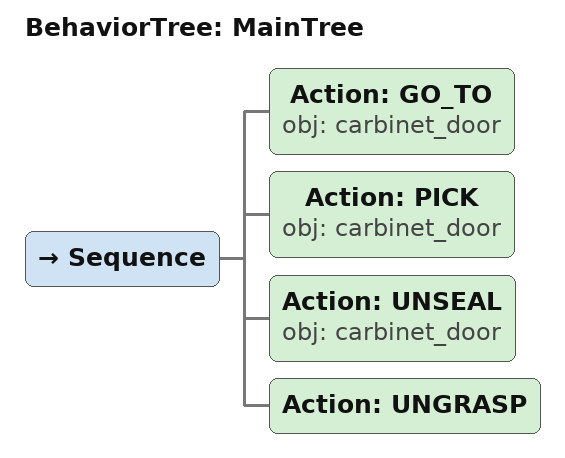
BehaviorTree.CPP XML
<root main_tree_to_execute="MainTree">
  <BehaviorTree ID="MainTree">
    <Sequence>
      <!-- Go to carbinet_door -->
      <Action ID="GO_TO" obj="carbinet_door" />
      <!-- Pick carbinet_door -->
      <Action ID="PICK" obj="carbinet_door" />
      <!-- Unseal carbinet_door -->
      <Action ID="UNSEAL" obj="carbinet_door" />
      <!-- Ungrasp -->
      <Action ID="UNGRASP" />
    </Sequence>
  </BehaviorTree>
</root>
